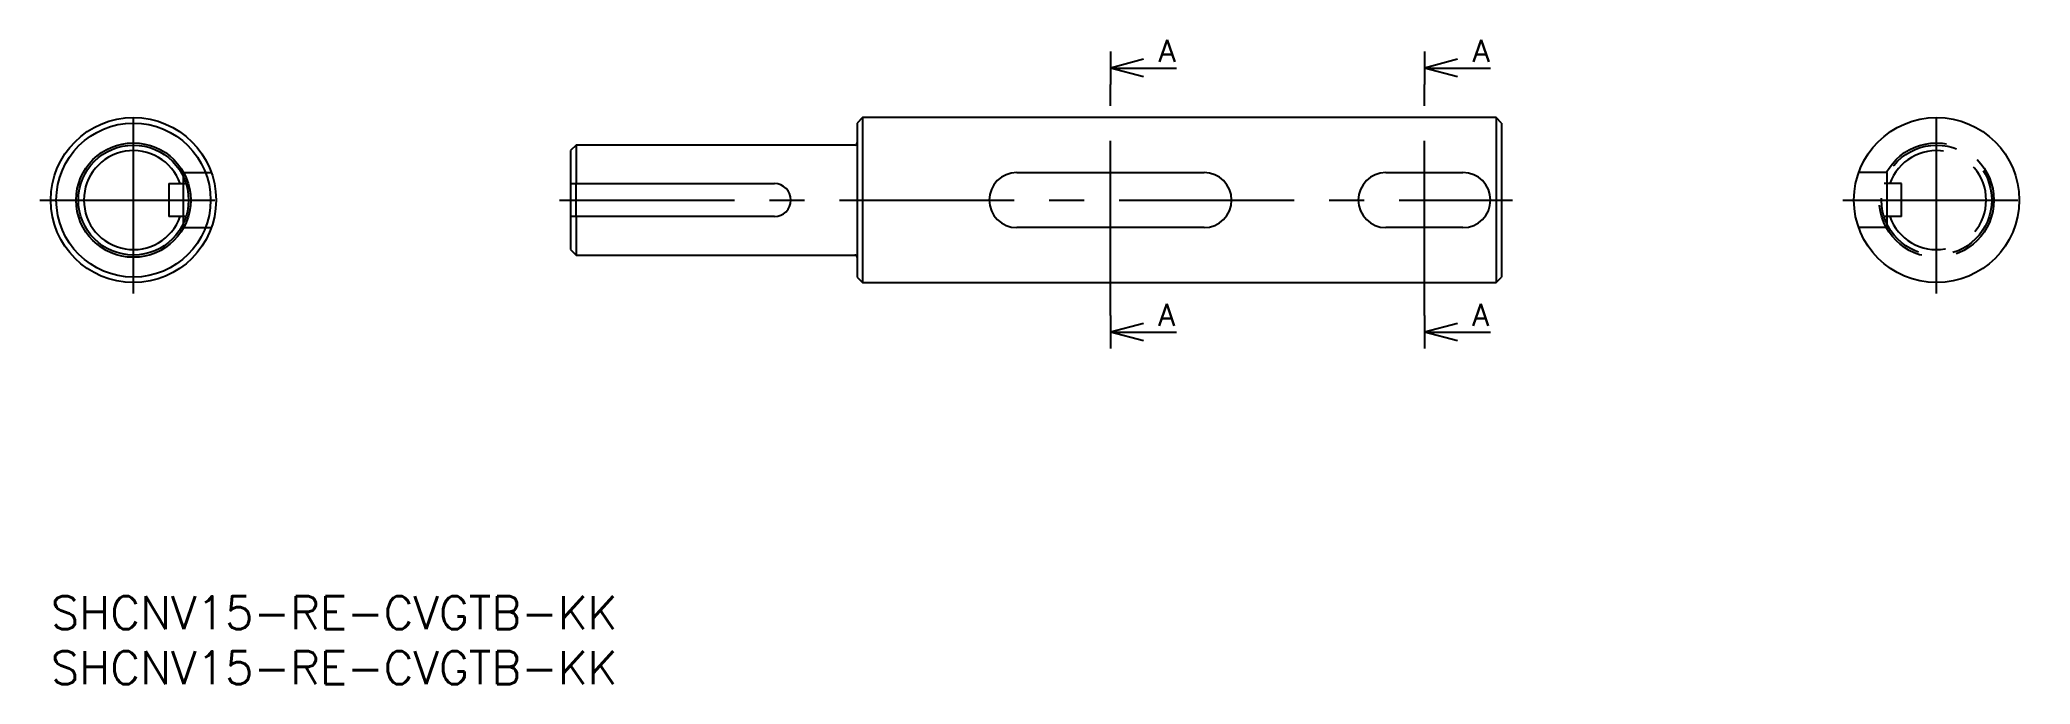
# Model space of a CAD drawing. Extents: x -1 to 180, y -8 to 51.
import ezdxf

# ---------------------------------------------------------------- set-up
doc = ezdxf.new("R2010")
doc.units = 0
doc.header["$LTSCALE"] = 0.5
doc.linetypes.add('CENTER', pattern=[50.8, 31.75, -6.35, 6.35, -6.35])
doc.linetypes.add('DASHED', pattern=[19.05, 12.7, -6.35])
for name, color, linetype in [('MSM_CENTER', 1, 'CENTER'), ('MSM_CONTINUOUS', 7, 'CONTINUOUS'), ('MSM_DASHED', 4, 'DASHED'), ('MSM_NARROW', 5, 'CONTINUOUS'), ('MSM_PART_NUMBER', 7, 'CONTINUOUS')]:
    doc.layers.add(name, color=color, linetype=linetype)
doc.styles.get("Standard").update_dxf_attribs({"font": 'txt.shx', "height": 2, "bigfont": 'bigfont.shx'})

# ---------------------------------------------------------------- blocks, each defined once
blk = doc.blocks.new('*U36')
at = {"layer": 'MSM_PART_NUMBER'}
blk.add_text('SHCNV15-RE-CVGTB-KK', height=3, dxfattribs=at).set_placement((0, -3))
blk = doc.blocks.new('*U37')
at = {"layer": 'MSM_PART_NUMBER'}
blk.add_text('SHCNV15-RE-CVGTB-KK', height=3, dxfattribs=at).set_placement((0, -8))
blk = doc.blocks.new('*U39')
at = {"layer": 'MSM_PART_NUMBER'}
blk.add_text('A', height=2, dxfattribs=at).set_placement((100.56, 48.56))
blk = doc.blocks.new('*U40')
at = {"layer": 'MSM_PART_NUMBER'}
blk.add_text('A', height=2, dxfattribs=at).set_placement((100.52, 24.56))
blk = doc.blocks.new('*U41')
at = {"layer": 'MSM_PART_NUMBER'}
blk.add_text('A', height=2, dxfattribs=at).set_placement((129.06, 48.56))
blk = doc.blocks.new('*U42')
at = {"layer": 'MSM_PART_NUMBER'}
blk.add_text('A', height=2, dxfattribs=at).set_placement((129.02, 24.56))

msp = doc.modelspace()

# ---------------------------------------------------------------- linework, layer by layer
at = {"layer": 'MSM_CENTER'}
for p, q in [((96.18, 25.49), (96.18, 46.49)), ((124.68, 25.49), (124.68, 46.49)), ((7.5, 27.49), (7.5, 44.49)), ((171.17, 27.49), (171.17, 44.49)), ((-1, 35.99), (16, 35.99)), ((46.18, 35.99), (132.68, 35.99)), ((162.67, 35.99), (179.67, 35.99))]:
    msp.add_line(p, q, dxfattribs=at)
at = {"layer": 'MSM_CONTINUOUS'}
for p, q in [((96.18, 49.49), (96.18, 46.49)), ((99.18, 48.79), (96.18, 47.99)), ((124.68, 49.49), (124.68, 46.49)), ((127.68, 48.79), (124.68, 47.99)), ((96.18, 47.99), (102.18, 47.99)), ((99.18, 47.19), (96.18, 47.99)), ((124.68, 47.99), (130.68, 47.99)), ((127.68, 47.19), (124.68, 47.99)), ((73.68, 43.49), (73.18, 42.99)), ((131.18, 43.49), (73.68, 43.49)), ((73.68, 43.49), (73.68, 28.49)), ((131.68, 42.99), (131.18, 43.49)), ((131.18, 43.49), (131.18, 28.49)), ((73.18, 42.99), (73.18, 28.99)), ((131.68, 42.99), (131.68, 28.99)), ((47.68, 40.99), (47.18, 40.49)), ((47.18, 40.49), (47.18, 31.49)), ((72.98, 40.99), (47.68, 40.99)), ((47.68, 40.99), (47.68, 37.49)), ((87.68, 38.49), (104.68, 38.49)), ((121.18, 38.49), (128.18, 38.49)), ((10.7, 37.49), (12.27, 37.49)), ((10.7, 37.49), (10.7, 34.49)), ((47.18, 37.49), (65.68, 37.49)), ((12.27, 34.49), (10.7, 34.49)), ((65.68, 34.49), (47.18, 34.49)), ((47.68, 34.49), (47.68, 30.99)), ((104.68, 33.49), (87.68, 33.49)), ((128.18, 33.49), (121.18, 33.49)), ((47.18, 31.49), (47.68, 30.99)), ((47.68, 30.99), (72.98, 30.99)), ((73.18, 28.99), (73.68, 28.49)), ((131.18, 28.49), (131.68, 28.99)), ((73.68, 28.49), (131.18, 28.49)), ((96.18, 25.49), (96.18, 22.49)), ((124.68, 25.49), (124.68, 22.49)), ((99.18, 24.79), (96.18, 23.99)), ((96.18, 23.99), (102.18, 23.99)), ((99.18, 23.19), (96.18, 23.99)), ((127.68, 24.79), (124.68, 23.99)), ((124.68, 23.99), (130.68, 23.99)), ((127.68, 23.19), (124.68, 23.99))]:
    msp.add_line(p, q, dxfattribs=at)
for centre, radius in [((7.5, 35.99), 7.5), ((171.17, 35.99), 7.5), ((7.5, 35.99), 7), ((7.5, 35.99), 5)]:
    msp.add_circle(centre, radius, dxfattribs=at)
for centre, radius, start, end in [((7.5, 35.99), 4.5, 19.4712, 340.5288), ((72.98, 41.19), 0.2, 270, 0), ((87.68, 35.99), 2.5, 90, 270), ((104.68, 35.99), 2.5, 270, 90), ((121.18, 35.99), 2.5, 90, 270), ((128.18, 35.99), 2.5, 270, 90), ((65.68, 35.99), 1.5, 270, 90), ((72.98, 30.79), 0.2, 0, 90)]:
    msp.add_arc(centre, radius, start, end, dxfattribs=at)
at = {"layer": 'MSM_DASHED'}
for p, q in [((12, 38.49), (12, 33.49)), ((12, 38.49), (14.57, 38.49)), ((166.67, 38.49), (164.1, 38.49)), ((166.67, 33.49), (166.67, 38.49)), ((47.68, 34.49), (47.68, 37.49)), ((167.97, 37.49), (166.4, 37.49)), ((167.97, 34.49), (167.97, 37.49)), ((167.97, 34.49), (166.4, 34.49)), ((12, 33.49), (14.57, 33.49)), ((166.67, 33.49), (164.1, 33.49))]:
    msp.add_line(p, q, dxfattribs=at)
for radius in [5.2, 5]:
    msp.add_circle((171.17, 35.99), radius, dxfattribs=at)
msp.add_arc((171.17, 35.99), 4.5, 199.4712, 160.5288, dxfattribs=at)
at = {"layer": 'MSM_NARROW'}
msp.add_circle((7.5, 35.99), 5.2, dxfattribs=at)

# ---------------------------------------------------------------- block references
at = {"layer": 'MSM_CONTINUOUS'}
for name in ['*U39', '*U41', '*U40', '*U42', '*U36', '*U37']:
    msp.add_blockref(name, (0, 0), dxfattribs=at)

doc.saveas('drawing.dxf')
